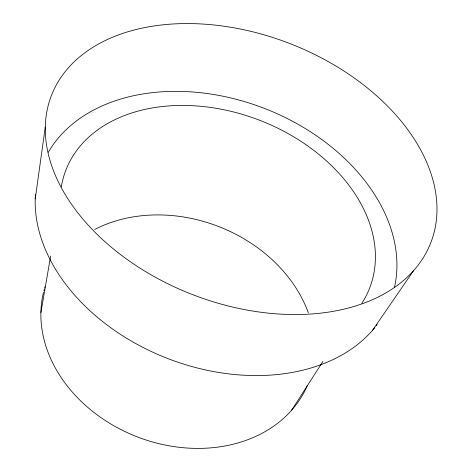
<?xml version="1.0" encoding="UTF-8"?>
<svg xmlns="http://www.w3.org/2000/svg" width="472" height="472" viewBox="0 0 472 472"><rect width="100%" height="100%" fill="white"/><g stroke="black" fill="none" stroke-linecap="round" stroke-linejoin="round"><path stroke-width="0.71" d="M35.223 198.859L45.282 127.033M40.905 312.576L50.646 256.072M291.501 410.38L322.877 361.517M372.461 330.424L413.555 270.668A203.467 134.626 21.2 0 0 235.139 28.025A203.467 134.626 21.2 0 0 74.552 208.518A203.467 134.626 21.2 0 0 413.555 270.668M377.163 324.636A186.918 134.077 21.2 0 1 376.261 325.816M374.868 327.568A186.918 134.077 21.2 0 1 166.71 358.124A186.918 134.077 21.2 0 1 35.441 194.387M48.28 152.303A186.918 134.077 21.2 0 1 264.892 108.595A186.918 134.077 21.2 0 1 394.48 287.342M61.313 186.841A162.928 116.56 21.2 0 1 259.759 120.313A162.928 116.56 21.2 0 1 361.841 303.295M307.419 385.394A140.278 112.773 21.2 0 1 142.184 438.689A140.278 112.773 21.2 0 1 43.512 292.31M43.866 290.911A140.278 112.773 21.2 0 1 44.238 289.525M44.628 288.15A140.278 112.773 21.2 0 1 45.041 286.793M94.719 229.469A140.278 112.773 21.2 0 1 308.322 312.8"/></g></svg>
